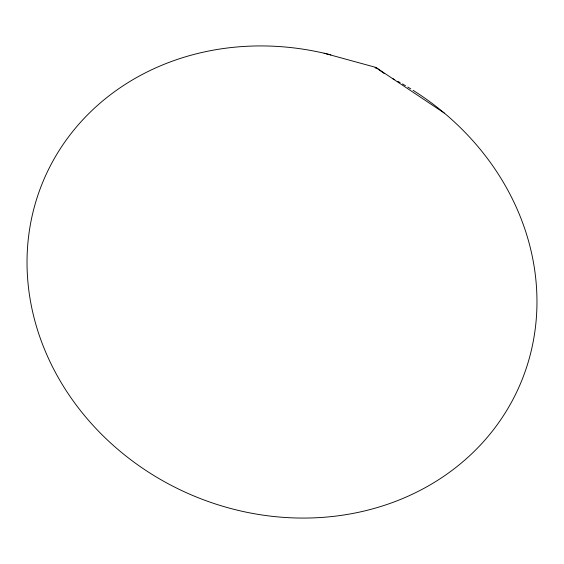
<?xml version="1.0" encoding="UTF-8"?>
<svg xmlns="http://www.w3.org/2000/svg" width="564" height="564" viewBox="0 0 564 564"><rect width="100%" height="100%" fill="white"/><g stroke="black" fill="none" stroke-linecap="round" stroke-linejoin="round"><path stroke-width="0.85" d="M375.666 67.349C373.883 67.948 377.112 68.66 375.666 67.349L324.103 53.227M375.899 67.461L444.192 112.99M375.793 67.391L384.232 73.531M413.038 90.296A259.228 231.388 23.6 0 1 430.783 484.511A259.228 231.388 23.6 0 1 32.902 313.013A259.228 231.388 23.6 0 1 330.871 54.877M392.417 78.466A259.228 231.388 23.6 0 1 394.744 79.693M397.839 81.357A259.228 231.388 23.6 0 1 400.144 82.64M402.442 83.937A259.228 231.388 23.6 0 1 405.495 85.707M407.772 87.06A259.228 231.388 23.6 0 1 410.789 88.893"/></g></svg>
